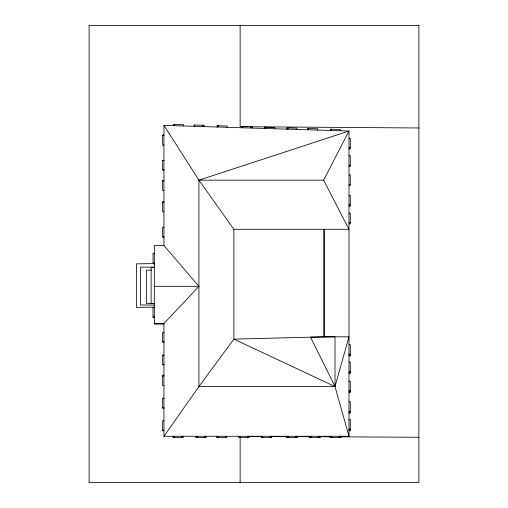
<?xml version="1.0" encoding="UTF-8"?>
<svg xmlns="http://www.w3.org/2000/svg" width="508" height="508" viewBox="0 0 508 508"><rect width="100%" height="100%" fill="white"/><g stroke="black" fill="none" stroke-linecap="round" stroke-linejoin="round"><path stroke-width="0.76" d="M173.412 125.66L173.457 124.365L183.521 124.676L183.483 125.971M173.99 125.679L174.034 124.384M194.119 126.295L194.158 125L204.229 125.311L204.184 126.606M194.691 126.314L194.735 125.019M202.863 126.035L202.889 125.266M203.441 126.054L203.467 125.286M217.037 127L217.075 125.705L227.146 126.009L227.108 127.311M217.614 127.019L217.653 125.717M217.811 126.492L217.837 125.724M218.389 126.511L218.415 125.743M242.043 127.768L242.081 126.467L252.152 126.778L252.114 128.073M242.621 127.787L242.659 126.486M250.793 127.502L250.819 126.74M251.371 127.521L251.39 126.752M264.604 128.46L264.643 127.159L274.714 127.47L274.676 128.765M265.182 128.473L265.22 127.178M286.81 129.14L286.849 127.845L296.92 128.149L296.875 129.445M287.382 129.159L287.426 127.857M287.585 128.632L287.611 127.864M288.163 128.651L288.188 127.883M307.511 129.775L307.55 128.48L317.621 128.784L317.583 130.08M308.089 129.794L308.127 128.492M330.429 130.473L330.467 129.178L340.538 129.489L340.5 130.785M331.006 130.493L331.045 129.197M163.944 125.374L198.92 180.162L233.89 229.279L348.99 229.279L323.609 180.162L348.99 131.045L163.944 125.374L163.944 245.554L198.92 286.341L163.944 323.545L163.944 436.27L348.99 436.27L348.99 131.045L198.92 180.162L198.92 386.55L163.944 436.27M323.996 336.823L233.89 339.122L198.92 386.55L335.007 386.55L348.99 336.823L323.996 336.823L323.996 229.279M154.318 307.162L136.404 307.359L136.392 263.823L154.305 263.62L154.318 264.96M163.944 135.064L162.649 135.064L162.649 145.155L163.944 145.155M162.649 135.655L163.944 135.655M348.99 138.265L350.285 138.265L350.285 148.971L348.99 148.971M348.99 147.758L350.285 147.758M348.99 155.746L350.285 155.746L350.285 166.453L348.99 166.453M163.944 160.287L162.649 160.287L162.649 169.983L163.944 169.983M162.649 160.484L163.944 160.484M348.99 165.24L350.285 165.24M162.649 169.786L163.944 169.786M348.99 174.898L350.285 174.898L350.285 185.604L348.99 185.604M198.92 180.162L323.609 180.162M163.944 180.416L162.649 180.416L162.649 190.43L163.944 190.43M162.649 180.931L163.944 180.931M348.99 184.398L350.285 184.398M348.99 195.434L350.285 195.434L350.285 206.14L348.99 206.14M163.944 201.613L162.649 201.613L162.649 211.779L163.944 211.779M162.649 202.279L163.944 202.279M348.99 204.934L350.285 204.934M348.99 213.138L350.285 213.138L350.285 223.844L348.99 223.844M348.99 222.631L350.285 222.631M163.944 227.247L162.649 227.247L162.649 237.185L163.944 237.185M162.649 236.747L163.944 236.747M163.944 245.554L154.318 245.554L154.318 324.079L163.944 324.079M154.318 253.295L153.022 253.225L153.022 262.788L154.318 262.788M154.318 267.36L151.13 267.36L151.13 303.441L154.318 303.435M154.318 286.341L198.92 286.341M154.318 307.372L153.022 307.372L153.022 317.608L154.318 317.608M153.022 316.865L154.318 316.865M154.318 323.545L163.944 323.545M163.944 332.365L162.649 332.365L162.649 342.062L163.944 342.062M162.649 341.859L163.944 341.859M348.99 344.621L350.285 344.621L350.285 355.873L348.99 355.873M348.99 354.114L350.285 354.114M348.99 355.067L350.285 355.067M163.944 355.2L162.649 355.2L162.649 364.788L163.944 364.788M162.649 355.295L163.944 355.295M348.99 362.102L350.285 362.102L350.285 373.355L348.99 373.355M162.649 364.7L163.944 364.7M348.99 371.596L350.285 371.596M348.99 372.555L350.285 372.555M163.944 375.221L162.649 375.221L162.649 385.502L163.944 385.502M162.649 376.003L163.944 376.003M348.99 381.254L350.285 381.254L350.285 392.506L348.99 392.506M348.99 390.747L350.285 390.747M348.99 391.706L350.285 391.706M163.944 398.215L162.649 398.215L162.649 408.229L163.944 408.229M348.99 401.79L350.285 401.79L350.285 413.048L348.99 413.048M162.649 407.714L163.944 407.714M348.99 411.29L350.285 411.29M348.99 412.242L350.285 412.242M348.99 419.494L350.285 419.494L350.285 430.746L348.99 430.746M163.944 420.789L162.649 420.789L162.649 430.644L163.944 430.644M348.99 428.987L350.285 428.987M348.99 429.939L350.285 429.939M162.649 430.289L163.944 430.289M154.318 267.176L140.456 267.138L140.456 305.01L154.318 305.041M248.031 126.746L240.125 126.689L240.125 25.4M250.406 126.765L418.884 127.978M151.428 270.154L146.368 270.123L146.368 303.46L154.318 303.511M248.825 436.321L261.48 436.391M270.974 436.442L286.791 436.531M297.072 436.588L309.886 436.677M320.015 436.721L330.448 436.797M340.576 436.836L418.884 437.274M348.99 436.27L335.007 386.55L310.509 337.166L335.007 336.823L335.007 386.55L233.89 339.122L233.89 229.279M341.065 436.27L341.065 437.566L330.105 437.566L330.105 436.27M340.303 436.804L340.303 437.566M339.604 436.27L339.604 437.566M338.842 436.804L338.842 437.566M332.334 436.804L332.334 437.566M330.867 436.804L330.867 437.566M324.129 229.279L324.129 336.823M320.358 436.27L320.358 437.566L309.391 437.566L309.391 436.27M319.596 436.804L319.596 437.566M318.891 436.27L318.891 437.566M318.129 436.804L318.129 437.566M311.62 436.804L311.62 437.566M310.153 436.804L310.153 437.566M297.428 436.27L297.428 437.566L286.461 437.566L286.461 436.27M296.666 436.804L296.666 437.566M295.961 436.27L295.961 437.566M295.199 436.804L295.199 437.566M288.69 436.804L288.69 437.566M287.223 436.804L287.223 437.566M271.513 436.27L271.513 437.566L261.442 437.566L261.442 436.27M270.942 436.27L270.942 437.566M270.751 436.804L270.751 437.566M270.18 436.804L270.18 437.566M262.782 436.804L262.782 437.566M262.204 436.804L262.204 437.566M248.945 436.27L248.945 437.566L238.868 437.566L238.868 436.27M248.368 436.27L248.368 437.566M248.183 436.804L248.183 437.566M247.606 436.804L247.606 437.566M240.208 436.804L240.208 437.566M240.125 437.058L240.125 482.6M239.63 436.804L239.63 437.566M226.733 436.27L226.733 437.566L216.656 437.566L216.656 436.27M226.155 436.27L226.155 437.566M225.971 436.804L225.971 437.566M225.393 436.804L225.393 437.566M217.996 436.804L217.996 437.566M217.418 436.804L217.418 437.566M206.019 436.27L206.019 437.566L195.948 437.566L195.948 436.27M205.442 436.27L205.442 437.566M205.257 436.804L205.257 437.566M204.68 436.804L204.68 437.566M197.282 436.804L197.282 437.566M196.71 436.804L196.71 437.566M183.09 436.27L183.09 437.566L173.018 437.566L173.018 436.27M182.512 436.27L182.512 437.566M182.328 436.804L182.328 437.566M181.75 436.804L181.75 437.566M174.352 436.804L174.352 437.566M173.78 436.804L173.78 437.566M418.884 25.4L89.116 25.4L89.116 482.6L418.884 482.6L418.884 25.4"/></g></svg>
